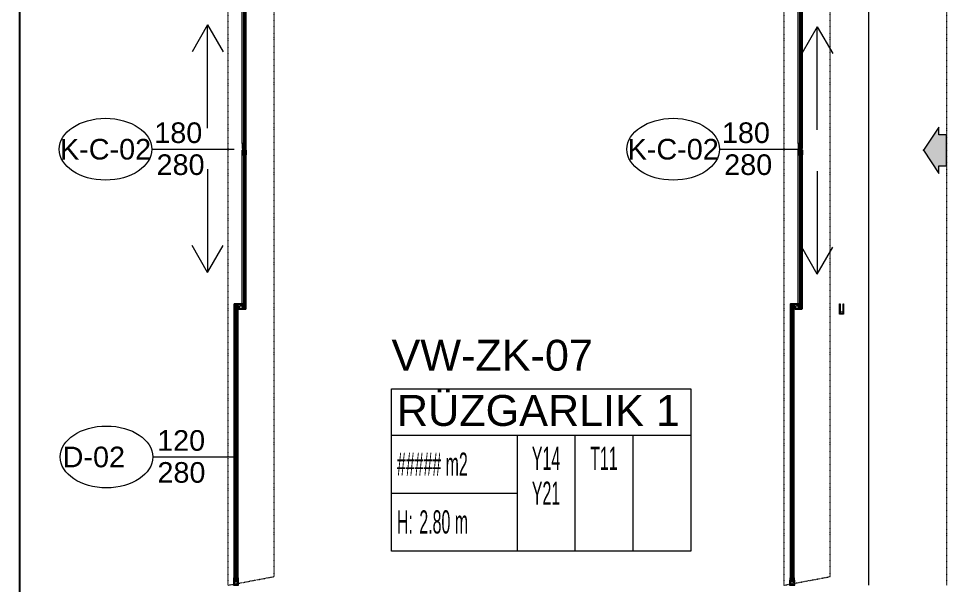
# Model space of a CAD drawing. Extents: x -1417 to 34975, y -245 to 8298.
# Drawn here: x 5750.3 to 6204.1, y 2549 to 2823.8 of the extents above; entities that cross this region are included whole.
import ezdxf
from ezdxf.enums import TextEntityAlignment as Align

# ---------------------------------------------------------------- set-up
doc = ezdxf.new("R2010")
doc.units = 0
doc.linetypes.add('DOT2', pattern=[0.125, 0, -0.125])
doc.linetypes.add('HIDDEN2', pattern=[4.7625, 3.175, -1.5875])
doc.layers.get('0').update_dxf_attribs({"color": 9, "lineweight": 9})
for name, color, linetype, lineweight in [('06D', 9, 'Continuous', 9), ('10', 9, 'Continuous', 9), ('10A', 9, 'Continuous', 9), ('15', 9, 'Continuous', 9), ('20', 9, 'DOT2', 9), ('21', 9, 'Continuous', 9), ('21_MAHAL', 9, 'Continuous', 9), ('22', 8, 'Continuous', 9)]:
    doc.layers.add(name, color=color, linetype=linetype, lineweight=lineweight)
doc.styles.add('Arial', font='arial.ttf', dxfattribs={"height": 2.5})
doc.styles.add('MuuM_TEXT-STANDART', font='ARIALN.TTF')

# ---------------------------------------------------------------- blocks, each defined once
blk = doc.blocks.new('p-kayarkapi_dormaeasy')
at = {"layer": '06D'}
for p, q in [((-282.29, -7), (-209.99, -7)), ((-282.29, -9), (-209.99, -9)), ((-204.59, -7), (-132.29, -7)), ((-204.59, -9), (-132.29, -9))]:
    blk.add_line(p, q, dxfattribs=at)
for points in [[(-284.79, -3), (-415.19, -3)], [(-129.79, -3), (0.61, -3)], [(-415.19, -5), (-284.79, -5)], [(-129.79, -5), (0.61, -5)]]:
    blk.add_lwpolyline(points, dxfattribs=at)
at = {"layer": '10'}
for p, q in [((-418.79, -5.25), (-418.79, -2.75)), ((-416.44, -3.63), (-416.94, -3.63)), ((-416.44, -4.37), (-416.94, -4.37)), ((-416.44, -4.37), (-416.44, -3.63)), ((-415.78, -3.25), (-415.78, -3.6)), ((-415.78, -4.75), (-415.78, -4.4)), ((-415.19, -3.25), (-414.84, -3.6)), ((-415.19, -4.75), (-414.84, -4.4)), ((-284.79, -3.25), (-285.14, -3.6)), ((-284.79, -4.75), (-285.14, -4.4)), ((-284.2, -3.25), (-284.2, -3.6)), ((-284.2, -4.75), (-284.2, -4.4)), ((-283.07, -4.01), (-283.07, -4.01)), ((-283.07, -4.05), (-283.07, -4.05)), ((-283.04, -3.63), (-283.04, -4.37)), ((-282.54, -3.63), (-283.04, -3.63)), ((-282.54, -4.37), (-283.04, -4.37)), ((-132.04, -3.63), (-131.54, -3.63)), ((-132.04, -4.37), (-131.54, -4.37)), ((-131.54, -3.63), (-131.54, -4.37)), ((-130.38, -3.25), (-130.38, -3.6)), ((-130.38, -4.75), (-130.38, -4.4)), ((-129.79, -3.25), (-129.44, -3.6)), ((-129.79, -4.75), (-129.44, -4.4)), ((0.61, -3.25), (0.26, -3.6)), ((0.61, -4.75), (0.26, -4.4)), ((1.2, -3.25), (1.2, -3.6)), ((1.2, -4.75), (1.2, -4.4)), ((1.86, -3.63), (2.36, -3.63)), ((1.86, -4.37), (1.86, -3.63)), ((1.86, -4.37), (2.36, -4.37)), ((-284.47, -5.44), (-284.64, -5.44)), ((-284.64, -5.44), (-284.64, -5.55)), ((-284.64, -5.55), (-283.94, -5.55)), ((-284.04, -7.61), (-284.54, -7.61)), ((-284.04, -8.35), (-284.54, -8.35)), ((-284.47, -5.03), (-284.47, -5.44)), ((-284.11, -5.44), (-284.47, -5.44)), ((-284.38, -5.03), (-284.38, -5.44)), ((-284.29, -5.03), (-284.29, -5.44)), ((-284.2, -5.03), (-284.2, -5.44)), ((-284.11, -5.03), (-284.11, -5.44)), ((-283.94, -5.44), (-284.11, -5.44)), ((-284.04, -7.61), (-284.04, -8.35)), ((-283.94, -5.55), (-283.94, -5.44)), ((-283.12, -6.45), (-283.12, -6.56)), ((-282.46, -6.45), (-283.12, -6.45)), ((-283.12, -6.56), (-282.97, -6.56)), ((-282.97, -6.97), (-282.97, -6.56)), ((-282.97, -6.56), (-282.61, -6.56)), ((-282.88, -6.97), (-282.88, -6.56)), ((-282.88, -7.25), (-282.88, -7.58)), ((-282.88, -8.75), (-282.88, -8.42)), ((-282.79, -6.97), (-282.79, -6.56)), ((-282.7, -6.97), (-282.7, -6.56)), ((-282.61, -6.56), (-282.46, -6.56)), ((-282.61, -6.97), (-282.61, -6.56)), ((-282.46, -6.56), (-282.46, -6.45)), ((-282.29, -7.25), (-281.96, -7.58)), ((-282.29, -8.75), (-281.96, -8.42)), ((-209.99, -7.25), (-210.32, -7.58)), ((-209.99, -8.75), (-210.32, -8.42)), ((-209.4, -7.25), (-209.4, -7.58)), ((-209.4, -8.75), (-209.4, -8.42)), ((-208.24, -7.61), (-208.74, -7.61)), ((-208.74, -7.61), (-208.74, -8.35)), ((-208.24, -8.35), (-208.74, -8.35)), ((-206.34, -7.61), (-205.84, -7.61)), ((-206.34, -8.35), (-205.84, -8.35)), ((-205.84, -7.61), (-205.84, -8.35)), ((-205.18, -7.25), (-205.18, -7.58)), ((-205.18, -8.75), (-205.18, -8.42)), ((-204.59, -7.25), (-204.26, -7.58)), ((-204.59, -8.75), (-204.26, -8.42)), ((-132.29, -7.25), (-132.62, -7.58)), ((-132.29, -8.75), (-132.62, -8.42)), ((-132.12, -6.56), (-132.12, -6.45)), ((-132.12, -6.45), (-131.46, -6.45)), ((-131.97, -6.56), (-132.12, -6.56)), ((-131.97, -6.97), (-131.97, -6.56)), ((-131.61, -6.56), (-131.97, -6.56)), ((-131.88, -6.97), (-131.88, -6.56)), ((-131.79, -6.97), (-131.79, -6.56)), ((-131.7, -6.97), (-131.7, -6.56)), ((-131.7, -7.25), (-131.7, -7.58)), ((-131.7, -8.75), (-131.7, -8.42)), ((-131.61, -6.97), (-131.61, -6.56)), ((-131.46, -6.56), (-131.61, -6.56)), ((-131.46, -6.45), (-131.46, -6.56)), ((-130.64, -5.44), (-130.47, -5.44)), ((-130.64, -5.55), (-130.64, -5.44)), ((-129.94, -5.55), (-130.64, -5.55)), ((-130.54, -7.58), (-130.54, -8.42)), ((-130.54, -7.61), (-130.04, -7.61)), ((-130.54, -8.35), (-130.04, -8.35)), ((-130.47, -5.03), (-130.47, -5.44)), ((-130.47, -5.44), (-130.11, -5.44)), ((-130.38, -5.03), (-130.38, -5.44)), ((-130.29, -5.03), (-130.29, -5.44)), ((-130.2, -5.03), (-130.2, -5.44)), ((-130.11, -5.03), (-130.11, -5.44)), ((-130.11, -5.44), (-129.94, -5.44)), ((-129.94, -5.44), (-129.94, -5.55))]:
    blk.add_line(p, q, dxfattribs=at)
at = {"layer": '10', "linetype": 'DOT2'}
blk.add_lwpolyline([(-414.58, -22.5), (4.21, -22.5), (4.21, 0), (-418.79, 0)], close=True, dxfattribs=at)
at = {"layer": '10'}
for points in [[(-416.29, -2.95), (-416.29, -2.75), (-418.79, -2.75), (-418.79, -5.25), (-416.29, -5.25), (-416.29, -5.05), (-418.59, -5.05), (-418.59, -2.95)], [(1.71, -2.95), (1.71, -2.75), (4.21, -2.75), (4.21, -5.25), (1.71, -5.25), (1.71, -5.05), (4.01, -5.05), (4.01, -2.95)], [(-283.41, -6.22), (-283.41, -5.07), (-282.51, -5.07), (-282.51, -6.22)], [(-131.17, -6.22), (-131.17, -5.07), (-132.07, -5.07), (-132.07, -6.22)]]:
    blk.add_lwpolyline(points, close=True, dxfattribs=at)
for points in [[(-417.19, -3.97), (-417.19, -3.25), (-417.47, -3.25, 0.414214), (-417.57, -3.35), (-417.57, -3.45), (-417.69, -3.45), (-417.69, -3.3, -0.414214), (-417.39, -3), (-415.19, -3), (-415.19, -3.25), (-416.94, -3.25), (-416.94, -4.75), (-415.19, -4.75), (-415.19, -5), (-417.39, -5, -0.414214), (-417.69, -4.7), (-417.69, -4.55), (-417.57, -4.55), (-417.57, -4.65, 0.414214), (-417.47, -4.75), (-417.19, -4.75), (-417.19, -4.03), (-417.16, -4)], [(-282.49, -5.67), (-282.49, -6.28), (-283.19, -6.28, 0.414214), (-283.29, -6.38), (-283.29, -6.6, 0.414214), (-283.19, -6.7), (-283.04, -6.7, 0.414214), (-282.99, -6.65), (-282.99, -6.58), (-283.14, -6.58), (-283.14, -6.43), (-282.44, -6.43), (-282.44, -6.58), (-282.59, -6.58), (-282.59, -6.65, 0.414214), (-282.54, -6.7), (-282.39, -6.7, 0.414214), (-282.29, -6.6), (-282.29, -3.3, 0.414214), (-282.59, -3), (-284.79, -3), (-284.79, -3.25), (-282.64, -3.25, -0.414214), (-282.54, -3.35), (-282.54, -3.97), (-282.51, -4), (-282.54, -4.03), (-282.54, -4.65, -0.414214), (-282.64, -4.75), (-284.79, -4.75), (-284.79, -5), (-282.49, -5), (-282.49, -5.61), (-282.46, -5.64)], [(-132.09, -5.67), (-132.09, -6.28), (-131.39, -6.28, -0.414214), (-131.29, -6.38), (-131.29, -6.6, -0.414214), (-131.39, -6.7), (-131.54, -6.7, -0.414214), (-131.59, -6.65), (-131.59, -6.58), (-131.44, -6.58), (-131.44, -6.43), (-132.14, -6.43), (-132.14, -6.58), (-131.99, -6.58), (-131.99, -6.65, -0.414214), (-132.04, -6.7), (-132.19, -6.7, -0.414214), (-132.29, -6.6), (-132.29, -3.3, -0.414214), (-131.99, -3), (-129.79, -3), (-129.79, -3.25), (-131.94, -3.25, 0.414214), (-132.04, -3.35), (-132.04, -3.97), (-132.07, -4), (-132.04, -4.03), (-132.04, -4.65, 0.414214), (-131.94, -4.75), (-129.79, -4.75), (-129.79, -5), (-132.09, -5), (-132.09, -5.61), (-132.12, -5.64)], [(2.61, -3.97), (2.61, -3.25), (2.89, -3.25, -0.414214), (2.99, -3.35), (2.99, -3.45), (3.11, -3.45), (3.11, -3.3, 0.414214), (2.81, -3), (0.61, -3), (0.61, -3.25), (2.36, -3.25), (2.36, -4.75), (0.61, -4.75), (0.61, -5), (2.81, -5, 0.414214), (3.11, -4.7), (3.11, -4.55), (2.99, -4.55), (2.99, -4.65, -0.414214), (2.89, -4.75), (2.61, -4.75), (2.61, -4.03), (2.58, -4)], [(-284.59, -6.33), (-284.59, -5.72), (-283.89, -5.72, 0.414214), (-283.79, -5.62), (-283.79, -5.4, 0.414214), (-283.89, -5.3), (-284.04, -5.3, 0.414214), (-284.09, -5.35), (-284.09, -5.42), (-283.94, -5.42), (-283.94, -5.57), (-284.64, -5.57), (-284.64, -5.42), (-284.49, -5.42), (-284.49, -5.35, 0.414214), (-284.54, -5.3), (-284.69, -5.3, 0.414214), (-284.79, -5.4), (-284.79, -8.7, 0.414214), (-284.49, -9), (-282.29, -9), (-282.29, -8.75), (-284.44, -8.75, -0.414214), (-284.54, -8.65), (-284.54, -8.03), (-284.57, -8), (-284.54, -7.97), (-284.54, -7.35, -0.414214), (-284.44, -7.25), (-282.29, -7.25), (-282.29, -7), (-284.59, -7), (-284.59, -6.39), (-284.62, -6.36)], [(-207.99, -8.03), (-207.99, -8.75), (-207.71, -8.75, 0.414214), (-207.61, -8.65), (-207.61, -8.55), (-207.49, -8.55), (-207.49, -8.7, -0.414214), (-207.79, -9), (-209.99, -9), (-209.99, -8.75), (-208.24, -8.75), (-208.24, -7.25), (-209.99, -7.25), (-209.99, -7), (-207.79, -7, -0.414214), (-207.49, -7.3), (-207.49, -7.45), (-207.61, -7.45), (-207.61, -7.35, 0.414214), (-207.71, -7.25), (-207.99, -7.25), (-207.99, -7.97), (-208.02, -8)], [(-207.66, -7.35), (-207.87, -7.56), (-207.87, -8), (-207.87, -8.44), (-207.66, -8.64), (-207.62, -8.54), (-207.48, -8.54), (-207.48, -8.7), (-207.29, -8.7), (-207.29, -8.55), (-207.42, -8.41, -0.414214), (-207.42, -8.13), (-207.29, -8), (-207.16, -7.86, 0.414214), (-207.16, -7.58), (-207.29, -7.45), (-207.29, -7.3), (-207.48, -7.3), (-207.48, -7.45), (-207.62, -7.45)], [(-207.67, -7.65), (-207.67, -8), (-207.67, -8.18, -0.137657), (-207.57, -7.99), (-207.43, -7.86), (-207.3, -7.72), (-207.37, -7.65)], [(-206.92, -8.64), (-206.71, -8.44), (-206.71, -8), (-206.71, -7.56), (-206.92, -7.35), (-206.96, -7.45), (-207.1, -7.45), (-207.1, -7.3), (-207.29, -7.3), (-207.29, -7.45), (-207.16, -7.58, -0.414214), (-207.16, -7.86), (-207.29, -8), (-207.42, -8.13, 0.414214), (-207.42, -8.41), (-207.29, -8.55), (-207.29, -8.7), (-207.1, -8.7), (-207.1, -8.54), (-206.96, -8.54)], [(-206.91, -8.34), (-206.91, -8), (-206.91, -7.82, -0.137657), (-207.01, -8.01), (-207.15, -8.14), (-207.28, -8.27), (-207.21, -8.34)], [(-206.59, -8.03), (-206.59, -8.75), (-206.87, -8.75, -0.414214), (-206.97, -8.65), (-206.97, -8.55), (-207.09, -8.55), (-207.09, -8.7, 0.414214), (-206.79, -9), (-204.59, -9), (-204.59, -8.75), (-206.34, -8.75), (-206.34, -7.25), (-204.59, -7.25), (-204.59, -7), (-206.79, -7, 0.414214), (-207.09, -7.3), (-207.09, -7.45), (-206.97, -7.45), (-206.97, -7.35, -0.414214), (-206.87, -7.25), (-206.59, -7.25), (-206.59, -7.97), (-206.56, -8)], [(-129.99, -6.33), (-129.99, -5.72), (-130.69, -5.72, -0.414214), (-130.79, -5.62), (-130.79, -5.4, -0.414214), (-130.69, -5.3), (-130.54, -5.3, -0.414214), (-130.49, -5.35), (-130.49, -5.42), (-130.64, -5.42), (-130.64, -5.57), (-129.94, -5.57), (-129.94, -5.42), (-130.09, -5.42), (-130.09, -5.35, -0.414214), (-130.04, -5.3), (-129.89, -5.3, -0.414214), (-129.79, -5.4), (-129.79, -8.7, -0.414214), (-130.09, -9), (-132.29, -9), (-132.29, -8.75), (-130.14, -8.75, 0.414214), (-130.04, -8.65), (-130.04, -8.03), (-130.01, -8), (-130.04, -7.97), (-130.04, -7.35, 0.414214), (-130.14, -7.25), (-132.29, -7.25), (-132.29, -7), (-129.99, -7), (-129.99, -6.39), (-129.96, -6.36)]]:
    blk.add_lwpolyline(points, format="xyb", close=True, dxfattribs=at)
for points in [[(-282.51, -6.14), (-282.26, -6.14), (-282.26, -5.14), (-282.51, -5.14)], [(-132.07, -6.14), (-132.32, -6.14), (-132.32, -5.14), (-132.07, -5.14)]]:
    blk.add_lwpolyline(points, dxfattribs=at)
at = {"layer": '15'}
for points in [[(-416.43, -3.98), (-283.07, -3.98), (-283.07, -3.6), (-416.43, -3.6)], [(-416.43, -3.6), (-416.43, -3.6), (-416.43, -3.98), (-416.43, -3.98)], [(-416.43, -4.4), (-283.07, -4.4), (-283.07, -4.02), (-416.43, -4.02)], [(-416.43, -4.02), (-416.43, -4.02), (-416.43, -4.4), (-416.43, -4.4)], [(-131.53, -3.6), (-131.53, -3.6), (-131.53, -3.98), (-131.53, -3.98)], [(-131.53, -3.98), (1.83, -3.98), (1.83, -3.6), (-131.53, -3.6)], [(-131.53, -4.02), (-131.53, -4.02), (-131.53, -4.4), (-131.53, -4.4)], [(-131.53, -4.4), (1.83, -4.4), (1.83, -4.02), (-131.53, -4.02)]]:
    blk.add_lwpolyline(points, dxfattribs=at)
for points in [[(-208.76, -7.6), (-284.03, -7.6), (-284.03, -7.98), (-208.76, -7.98), (-208.76, -7.6)], [(-208.76, -8.02), (-284.03, -8.02), (-284.03, -8.4), (-208.76, -8.4), (-208.76, -8.02), (-208.76, -8.02)], [(-130.55, -7.6), (-205.82, -7.6), (-205.82, -7.98), (-130.55, -7.98), (-130.55, -7.6)], [(-130.55, -8.4), (-130.55, -8.02), (-205.82, -8.02), (-205.82, -8.4), (-130.55, -8.4)]]:
    blk.add_lwpolyline(points, close=True, dxfattribs=at)
blk = doc.blocks.new('p-cephe-onkisim')
at = {"layer": '06D'}
blk.add_lwpolyline([(-38, 2779.5), (-38, 2356.5)], dxfattribs=at)
at = {"layer": '10A'}
for points in [[(-50, 2493), (-50, 2488.25, -0.414214), (-50.25, 2488), (-51.75, 2488, -0.414214), (-52, 2488.25), (-52, 2493), (-51.85, 2493, -0.414214), (-51.75, 2492.9), (-51.75, 2489.3, 0.414214), (-51.65, 2489.2), (-50.35, 2489.2, 0.414214), (-50.25, 2489.3), (-50.25, 2492.9, -0.414214), (-50.15, 2493)], [(-50.35, 2488.95), (-51.65, 2488.95, 0.414214), (-51.75, 2488.85), (-51.75, 2488.35, 0.414214), (-51.65, 2488.25), (-50.35, 2488.25, 0.414214), (-50.25, 2488.35), (-50.25, 2488.85, 0.414214)]]:
    blk.add_lwpolyline(points, format="xyb", close=True, dxfattribs=at)
at = {"rotation": 90}
for p in [(-349, 2775.29), (-79, 2775.29)]:
    blk.add_blockref('p-kayarkapi_dormaeasy', p, dxfattribs=at)
blk = doc.blocks.new('p-cephe-onkisim-toplam')
blk.add_blockref('p-cephe-onkisim', (0, 0))
blk = doc.blocks.new('0_arrow1')
blk.add_hatch(color=254).paths.add_polyline_path([(0, 0), (-22.5, -15), (-15, -15), (-15, -22.5), (15, -22.5), (15, -15), (22.5, -15)])
at = {"linetype": 'ByBlock', "lineweight": -2}
blk.add_lwpolyline([(15, -22.5), (-15, -22.5), (-15, -15), (-22.5, -15), (0, 0), (22.5, -15), (15, -15)], close=True, dxfattribs=at)
blk.add_point((0, 0))
blk = doc.blocks.new('0_doorno')
blk.add_lwpolyline([(4.5, 0), (12.5, 0)])
blk.add_ellipse((0, 0), major_axis=(-4.5, 0), ratio=0.666667)
at = {"style": 'Arial'}
blk.add_attdef('YUKSEKLIK', text='', height=2, dxfattribs=at).set_placement((5, 5.9), align=Align.TOP_LEFT)
blk.add_attdef('KAPINO', text='', height=1.4, dxfattribs=at).set_placement((-0.019, -0.035), align=Align.MIDDLE)
blk.add_attdef('GENISLIK', text='', height=2, dxfattribs=at).set_placement((5, -1.895), align=Align.BOTTOM_LEFT)
blk = doc.blocks.new('0_arrow4')
for points in [[(0, 0), (-25.98, 15)], [(-100, 0), (0, 0)], [(0, 0), (-25.98, -15)]]:
    blk.add_lwpolyline(points)
blk = doc.blocks.new('0_roomno2')
blk.add_lwpolyline([(19.375, -10.5), (0, -10.5), (0, 0), (19.375, 0)], close=True)
for points in [[(0, -3), (19.375, -3)], [(8.125, -3), (8.125, -10.5)], [(11.875, -3), (11.875, -10.5)], [(15.625, -3), (15.625, -10.5)], [(0, -6.75), (8.125, -6.75)]]:
    blk.add_lwpolyline(points)
at = {"style": 'MuuM_TEXT-STANDART', "width": 0.6}
blk.add_text('H:', height=1.5, dxfattribs=at).set_placement((0.35, -8.608), align=Align.MIDDLE_LEFT)
at = {"style": 'Arial'}
blk.add_attdef('ODANO', (0, 1.17), '', height=2, dxfattribs=at)
blk.add_attdef('MEKANADI', text='', height=2, dxfattribs=at).set_placement((0.35, -3), align=Align.BOTTOM_LEFT)
at = {"style": 'MuuM_TEXT-STANDART', "width": 0.6}
for tag, p in [('M2', (0.35, -4.875)), ('TEMIZTAVANYUKSEKLIGI', (1.8, -8.608))]:
    blk.add_attdef(tag, text='', height=1.5, dxfattribs=at).set_placement(p, align=Align.MIDDLE_LEFT)
for tag, p in [('YER01', (10, -4.5)), ('TAVAN01', (13.75, -4.5)), ('DUVAR01', (17.5, -4.5)), ('YER02', (10, -6.75)), ('TAVAN02', (13.75, -6.75)), ('DUVAR02', (17.5, -6.75)), ('YER03', (10, -9)), ('TAVAN03', (13.75, -9)), ('DUVAR03', (17.5, -9))]:
    blk.add_attdef(tag, text='', height=1.5, dxfattribs=at).set_placement(p, align=Align.MIDDLE_CENTER)

msp = doc.modelspace()

# ---------------------------------------------------------------- linework, layer by layer
at = {"layer": '20'}
msp.add_lwpolyline([(6200.84, 2972), (6200.84, 2549)], dxfattribs=at)
at = {"layer": '21', "linetype": 'HIDDEN2', "ltscale": 0.1, "const_width": 1}
msp.add_lwpolyline([(5750.84, 2392.59), (6274.63, 2392.59), (6274.63, 3241.21), (5750.84, 3241.21)], close=True, dxfattribs=at)

# ---------------------------------------------------------------- block references
msp.add_blockref('p-cephe-onkisim-toplam', (6200.84, 192.5))
at = {"layer": '21', "yscale": 0.5, "zscale": 0.5, "rotation": 90}
for name, p, xscale in [('0_arrow4', (5842.05, 2820.78), 0.5), ('0_arrow4', (6138.07, 2819.93), 0.5), ('0_arrow1', (6189.59, 2760), -0.5), ('0_arrow4', (5842.05, 2700.78), -0.5), ('0_arrow4', (6138.07, 2699.93), -0.5)]:
    msp.add_blockref(name, p, dxfattribs=dict(at, xscale=xscale))
at = {"layer": '21_MAHAL'}
ref = msp.add_blockref('0_roomno2', (5931.35, 2644.29), dxfattribs=dict(at, xscale=7.5, yscale=7.5, zscale=7.5))
ref.add_attrib('ODANO', 'VW-ZK-07', (5931.35, 2653.07), dxfattribs={"layer": '0', "height": 15, "style": 'Arial'})
ref.add_attrib('MEKANADI', 'RÜZGARLIK 1', dxfattribs={"layer": '0', "height": 15, "style": 'Arial'}).set_placement((5933.97, 2621.79), align=Align.BOTTOM_LEFT)
ref.add_attrib('M2', '##### m2', dxfattribs={"layer": '0', "height": 11.25, "style": 'MuuM_TEXT-STANDART', "width": 0.6}).set_placement((5933.97, 2607.73), align=Align.MIDDLE_LEFT)
ref.add_attrib('TEMIZTAVANYUKSEKLIGI', '2.80 m', dxfattribs={"layer": '0', "height": 11.25, "style": 'MuuM_TEXT-STANDART', "width": 0.6}).set_placement((5944.85, 2579.73), align=Align.MIDDLE_LEFT)
ref.add_attrib('YER01', 'Y14', dxfattribs={"layer": '0', "height": 11.25, "style": 'MuuM_TEXT-STANDART', "width": 0.6}).set_placement((6006.35, 2610.54), align=Align.MIDDLE_CENTER)
ref.add_attrib('TAVAN01', 'T11', dxfattribs={"layer": '0', "height": 11.25, "style": 'MuuM_TEXT-STANDART', "width": 0.6}).set_placement((6034.47, 2610.54), align=Align.MIDDLE_CENTER)
ref.add_attrib('YER02', 'Y21', dxfattribs={"layer": '0', "height": 11.25, "style": 'MuuM_TEXT-STANDART', "width": 0.6}).set_placement((6006.35, 2593.67), align=Align.MIDDLE_CENTER)
at = {"layer": '22'}
ref = msp.add_blockref('0_doorno', (5792.51, 2760.5), dxfattribs=dict(at, xscale=5, yscale=5, zscale=5))
ref.add_attrib('KAPINO', 'K-C-02', dxfattribs={"layer": '0', "height": 10, "style": 'Arial'}).set_placement((5792.51, 2760.5), align=Align.MIDDLE)
ref.add_attrib('GENISLIK', '180', dxfattribs={"layer": '0', "height": 10, "style": 'Arial'}).set_placement((5816.16, 2760.5), align=Align.BOTTOM_LEFT)
ref.add_attrib('YUKSEKLIK', '280', dxfattribs={"layer": '0', "height": 10, "style": 'Arial'}).set_placement((5817.28, 2758), align=Align.TOP_LEFT)
ref = msp.add_blockref('0_doorno', (6068.1, 2760.5), dxfattribs=dict(at, xscale=5, yscale=5, zscale=5))
ref.add_attrib('KAPINO', 'K-C-02', dxfattribs={"layer": '0', "height": 10, "style": 'Arial'}).set_placement((6068.1, 2760.5), align=Align.MIDDLE)
ref.add_attrib('GENISLIK', '180', dxfattribs={"layer": '0', "height": 10, "style": 'Arial'}).set_placement((6091.75, 2760.5), align=Align.BOTTOM_LEFT)
ref.add_attrib('YUKSEKLIK', '280', dxfattribs={"layer": '0', "height": 10, "style": 'Arial'}).set_placement((6092.86, 2758), align=Align.TOP_LEFT)
ref = msp.add_blockref('0_doorno', (5792.94, 2611.24), dxfattribs=dict(at, xscale=5, yscale=5, zscale=5))
ref.add_attrib('KAPINO', 'D-02', dxfattribs={"layer": '0', "height": 10, "style": 'Arial'}).set_placement((5786.82, 2611.24), align=Align.MIDDLE)
ref.add_attrib('GENISLIK', '120', dxfattribs={"layer": '0', "height": 10, "style": 'Arial'}).set_placement((5817.53, 2611.24), align=Align.BOTTOM_LEFT)
ref.add_attrib('YUKSEKLIK', '280', dxfattribs={"layer": '0', "height": 10, "style": 'Arial'}).set_placement((5817.7, 2608.74), align=Align.TOP_LEFT)

doc.saveas('drawing.dxf')
